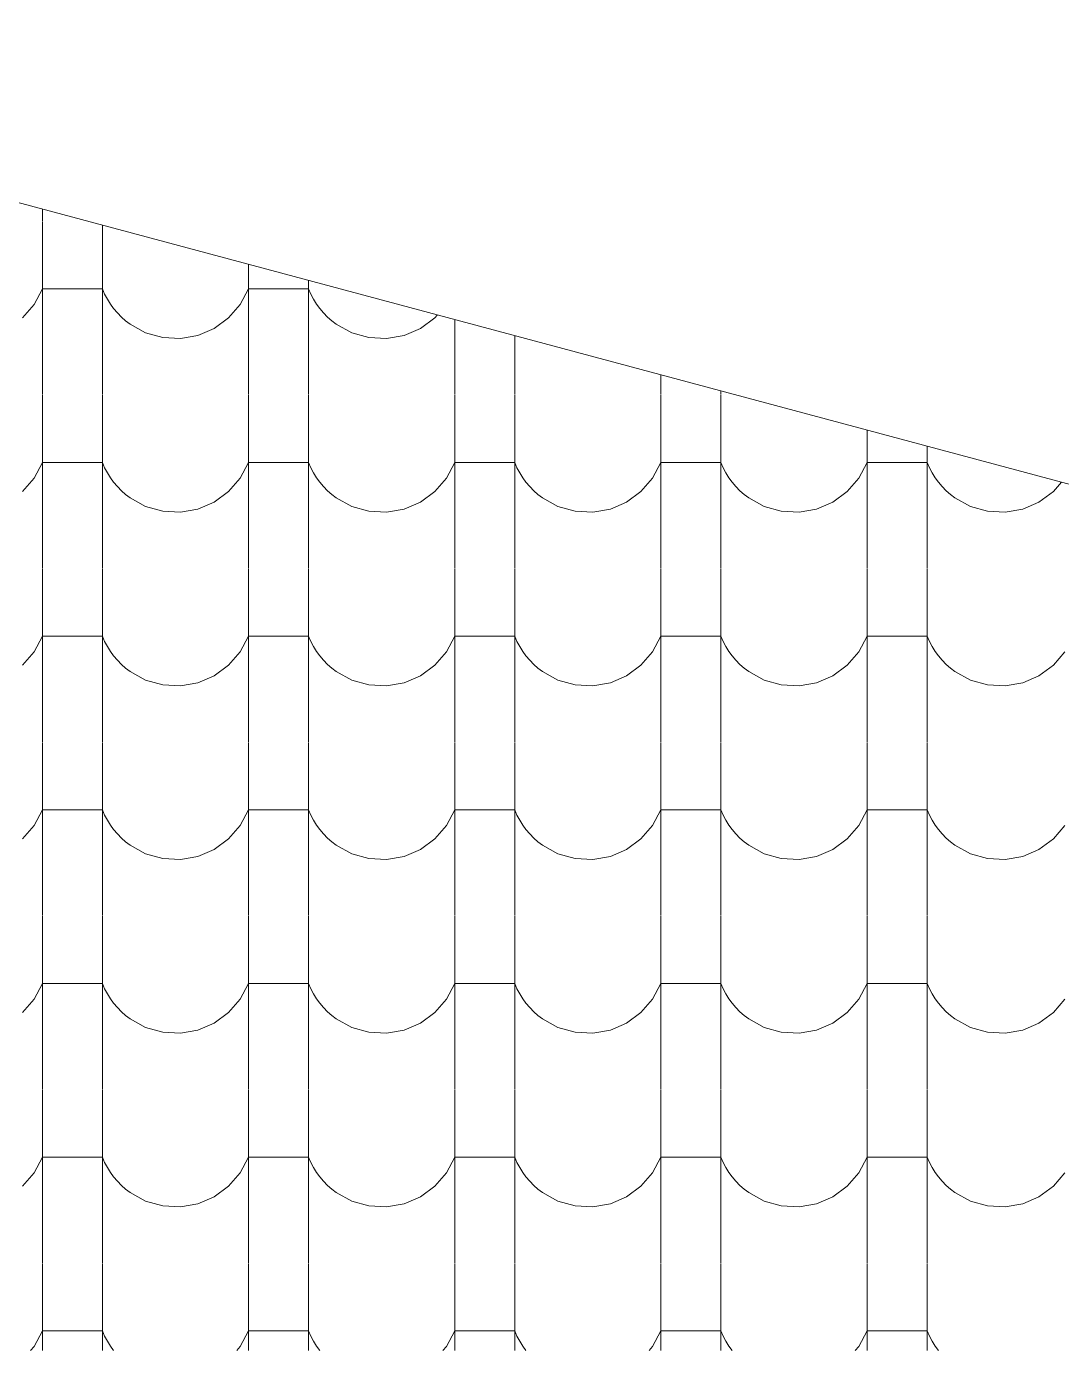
# Model space of a CAD drawing. Header units: millimetres. Extents: x 3554773 to 3850347, y -1853213 to -1653133.
# Drawn here: x 3621348 to 3624697, y -1693582 to -1689296 of the extents above; entities that cross this region are included whole.
import ezdxf

# ---------------------------------------------------------------- set-up
doc = ezdxf.new("R2010")
doc.units = ezdxf.units.MM
doc.header["$MEASUREMENT"] = 0
doc.set_wipeout_variables(frame=1)
doc.linetypes.add('Wipeout_Contour', pattern=[1000, 0, -1000])
doc.layers.add('Shell - Roof', color=7, linetype='Continuous')
doc.layers.add('Shell - Roof_Pen_No__72', color=7, linetype='Continuous', lineweight=20, true_color=0xbf8080)
doc.layers.add('Shell - Roof_Pen_No__92', color=7, linetype='Continuous', lineweight=13, true_color=0xbf8080)

# ---------------------------------------------------------------- blocks, each defined once
blk = doc.blocks.new('*X21', base_point=(2062354.7, -947561.6))
at = {"layer": 'Shell - Roof_Pen_No__72', "linetype": 'Continuous'}
for p, q in [((3683290.7, -1724701.4), (3683290.7, -1724710.6)), ((3683290.7, -1724711.1), (3683290.7, -1724849.6)), ((3683338.7, -1724714.3), (3683338.7, -1724849.6)), ((3683455.7, -1724745.6), (3683455.7, -1724849.6)), ((3683284, -1724777.7), (3683290.7, -1724765.2)), ((3683314.7, -1724765.2), (3683290.7, -1724765.2)), ((3683338.7, -1724765.2), (3683314.7, -1724765.2)), ((3683338.7, -1724765.2), (3683340.5, -1724769.4)), ((3683449, -1724777.7), (3683455.7, -1724765.2)), ((3683479.7, -1724765.2), (3683455.7, -1724765.2)), ((3683503.7, -1724765.2), (3683479.7, -1724765.2)), ((3683503.7, -1724758.5), (3683503.7, -1724849.6)), ((3683503.7, -1724765.2), (3683505.5, -1724769.4)), ((3683340.5, -1724769.4), (3683342.7, -1724773.4)), ((3683342.7, -1724773.4), (3683345.1, -1724777.3)), ((3683505.5, -1724769.4), (3683507.7, -1724773.4)), ((3683507.7, -1724773.4), (3683510.1, -1724777.3)), ((3683274.7, -1724788.4), (3683284, -1724777.7)), ((3683345.1, -1724777.3), (3683347.7, -1724780.9)), ((3683347.7, -1724780.9), (3683350.7, -1724784.4)), ((3683350.7, -1724784.4), (3683353.9, -1724787.7)), ((3683439.7, -1724788.4), (3683449, -1724777.7)), ((3683510.1, -1724777.3), (3683512.7, -1724780.9)), ((3683512.7, -1724780.9), (3683515.7, -1724784.4)), ((3683515.7, -1724784.4), (3683518.9, -1724787.7)), ((3683604.7, -1724788.4), (3683606.7, -1724786.1)), ((3683353.9, -1724787.7), (3683357.3, -1724790.7)), ((3683357.3, -1724790.7), (3683360.9, -1724793.4)), ((3683360.9, -1724793.4), (3683373.3, -1724800.3)), ((3683415.2, -1724802.4), (3683428.2, -1724796.8)), ((3683428.2, -1724796.8), (3683439.7, -1724788.4)), ((3683518.9, -1724787.7), (3683522.3, -1724790.7)), ((3683522.3, -1724790.7), (3683525.9, -1724793.4)), ((3683525.9, -1724793.4), (3683538.3, -1724800.3)), ((3683580.2, -1724802.4), (3683593.2, -1724796.8)), ((3683593.2, -1724796.8), (3683604.7, -1724788.4)), ((3683620.7, -1724789.8), (3683620.7, -1724849.6)), ((3683373.3, -1724800.3), (3683387, -1724804.1)), ((3683387, -1724804.1), (3683401.2, -1724804.9)), ((3683401.2, -1724804.9), (3683415.2, -1724802.4)), ((3683538.3, -1724800.3), (3683552, -1724804.1)), ((3683552, -1724804.1), (3683566.2, -1724804.9)), ((3683566.2, -1724804.9), (3683580.2, -1724802.4)), ((3683668.7, -1724802.7), (3683668.7, -1724849.6)), ((3683785.7, -1724834), (3683785.7, -1724849.6)), ((3683290.7, -1724850.1), (3683290.7, -1724988.6)), ((3683338.7, -1724850.1), (3683338.7, -1724988.6)), ((3683455.7, -1724850.1), (3683455.7, -1724988.6)), ((3683503.7, -1724850.1), (3683503.7, -1724988.6)), ((3683620.7, -1724850.1), (3683620.7, -1724988.6)), ((3683668.7, -1724850.1), (3683668.7, -1724988.6)), ((3683785.7, -1724850.1), (3683785.7, -1724988.6)), ((3683833.7, -1724846.9), (3683833.7, -1724849.6)), ((3683833.7, -1724850.1), (3683833.7, -1724988.6)), ((3683950.7, -1724878.2), (3683950.7, -1724988.6)), ((3683998.7, -1724891.1), (3683998.7, -1724988.6)), ((3683284, -1724916.7), (3683290.7, -1724904.2)), ((3683314.7, -1724904.2), (3683290.7, -1724904.2)), ((3683338.7, -1724904.2), (3683314.7, -1724904.2)), ((3683338.7, -1724904.2), (3683340.5, -1724908.4)), ((3683340.5, -1724908.4), (3683342.7, -1724912.4)), ((3683342.7, -1724912.4), (3683345.1, -1724916.3)), ((3683449, -1724916.7), (3683455.7, -1724904.2)), ((3683479.7, -1724904.2), (3683455.7, -1724904.2)), ((3683503.7, -1724904.2), (3683479.7, -1724904.2)), ((3683503.7, -1724904.2), (3683505.5, -1724908.4)), ((3683505.5, -1724908.4), (3683507.7, -1724912.4)), ((3683507.7, -1724912.4), (3683510.1, -1724916.3)), ((3683614, -1724916.7), (3683620.7, -1724904.2)), ((3683644.7, -1724904.2), (3683620.7, -1724904.2)), ((3683668.7, -1724904.2), (3683644.7, -1724904.2)), ((3683668.7, -1724904.2), (3683670.5, -1724908.4)), ((3683670.5, -1724908.4), (3683672.7, -1724912.4)), ((3683672.7, -1724912.4), (3683675.1, -1724916.3)), ((3683779, -1724916.7), (3683785.7, -1724904.2)), ((3683809.7, -1724904.2), (3683785.7, -1724904.2)), ((3683833.7, -1724904.2), (3683809.7, -1724904.2)), ((3683833.7, -1724904.2), (3683835.5, -1724908.4)), ((3683835.5, -1724908.4), (3683837.7, -1724912.4)), ((3683837.7, -1724912.4), (3683840.1, -1724916.3)), ((3683944, -1724916.7), (3683950.7, -1724904.2)), ((3683974.7, -1724904.2), (3683950.7, -1724904.2)), ((3683998.7, -1724904.2), (3683974.7, -1724904.2)), ((3683998.7, -1724904.2), (3684000.5, -1724908.4)), ((3684000.5, -1724908.4), (3684002.7, -1724912.4)), ((3684002.7, -1724912.4), (3684005.1, -1724916.3)), ((3683274.7, -1724927.4), (3683284, -1724916.7)), ((3683345.1, -1724916.3), (3683347.7, -1724919.9)), ((3683347.7, -1724919.9), (3683350.7, -1724923.4)), ((3683350.7, -1724923.4), (3683353.9, -1724926.7)), ((3683439.7, -1724927.4), (3683449, -1724916.7)), ((3683510.1, -1724916.3), (3683512.7, -1724919.9)), ((3683512.7, -1724919.9), (3683515.7, -1724923.4)), ((3683515.7, -1724923.4), (3683518.9, -1724926.7)), ((3683604.7, -1724927.4), (3683614, -1724916.7)), ((3683675.1, -1724916.3), (3683677.7, -1724919.9)), ((3683677.7, -1724919.9), (3683680.7, -1724923.4)), ((3683680.7, -1724923.4), (3683683.9, -1724926.7)), ((3683769.7, -1724927.4), (3683779, -1724916.7)), ((3683840.1, -1724916.3), (3683842.7, -1724919.9)), ((3683842.7, -1724919.9), (3683845.7, -1724923.4)), ((3683845.7, -1724923.4), (3683848.9, -1724926.7)), ((3683934.7, -1724927.4), (3683944, -1724916.7)), ((3684005.1, -1724916.3), (3684007.7, -1724919.9)), ((3684007.7, -1724919.9), (3684010.7, -1724923.4)), ((3684010.7, -1724923.4), (3684013.9, -1724926.7)), ((3684099.7, -1724927.4), (3684106.2, -1724919.9)), ((3683353.9, -1724926.7), (3683357.3, -1724929.7)), ((3683357.3, -1724929.7), (3683360.9, -1724932.4)), ((3683360.9, -1724932.4), (3683373.3, -1724939.3)), ((3683428.2, -1724935.8), (3683439.7, -1724927.4)), ((3683518.9, -1724926.7), (3683522.3, -1724929.7)), ((3683522.3, -1724929.7), (3683525.9, -1724932.4)), ((3683525.9, -1724932.4), (3683538.3, -1724939.3)), ((3683593.2, -1724935.8), (3683604.7, -1724927.4)), ((3683683.9, -1724926.7), (3683687.3, -1724929.7)), ((3683687.3, -1724929.7), (3683690.9, -1724932.4)), ((3683690.9, -1724932.4), (3683703.3, -1724939.3)), ((3683758.2, -1724935.8), (3683769.7, -1724927.4)), ((3683848.9, -1724926.7), (3683852.3, -1724929.7)), ((3683852.3, -1724929.7), (3683855.9, -1724932.4)), ((3683855.9, -1724932.4), (3683868.3, -1724939.3)), ((3683923.2, -1724935.8), (3683934.7, -1724927.4)), ((3684013.9, -1724926.7), (3684017.3, -1724929.7)), ((3684017.3, -1724929.7), (3684020.9, -1724932.4)), ((3684020.9, -1724932.4), (3684033.3, -1724939.3)), ((3684088.2, -1724935.8), (3684099.7, -1724927.4)), ((3683373.3, -1724939.3), (3683387, -1724943.1)), ((3683387, -1724943.1), (3683401.2, -1724943.9)), ((3683401.2, -1724943.9), (3683415.2, -1724941.4)), ((3683415.2, -1724941.4), (3683428.2, -1724935.8)), ((3683538.3, -1724939.3), (3683552, -1724943.1)), ((3683552, -1724943.1), (3683566.2, -1724943.9)), ((3683566.2, -1724943.9), (3683580.2, -1724941.4)), ((3683580.2, -1724941.4), (3683593.2, -1724935.8)), ((3683703.3, -1724939.3), (3683717, -1724943.1)), ((3683717, -1724943.1), (3683731.2, -1724943.9)), ((3683731.2, -1724943.9), (3683745.2, -1724941.4)), ((3683745.2, -1724941.4), (3683758.2, -1724935.8)), ((3683868.3, -1724939.3), (3683882, -1724943.1)), ((3683882, -1724943.1), (3683896.2, -1724943.9)), ((3683896.2, -1724943.9), (3683910.2, -1724941.4)), ((3683910.2, -1724941.4), (3683923.2, -1724935.8)), ((3684033.3, -1724939.3), (3684047, -1724943.1)), ((3684047, -1724943.1), (3684061.2, -1724943.9)), ((3684061.2, -1724943.9), (3684075.2, -1724941.4)), ((3684075.2, -1724941.4), (3684088.2, -1724935.8)), ((3683290.7, -1724989.1), (3683290.7, -1725127.6)), ((3683338.7, -1724989.1), (3683338.7, -1725127.6)), ((3683455.7, -1724989.1), (3683455.7, -1725127.6)), ((3683503.7, -1724989.1), (3683503.7, -1725127.6)), ((3683620.7, -1724989.1), (3683620.7, -1725127.6)), ((3683668.7, -1724989.1), (3683668.7, -1725127.6)), ((3683785.7, -1724989.1), (3683785.7, -1725127.6)), ((3683833.7, -1724989.1), (3683833.7, -1725127.6)), ((3683950.7, -1724989.1), (3683950.7, -1725127.6)), ((3683998.7, -1724989.1), (3683998.7, -1725127.6)), ((3683284, -1725055.7), (3683290.7, -1725043.2)), ((3683314.7, -1725043.2), (3683290.7, -1725043.2)), ((3683338.7, -1725043.2), (3683314.7, -1725043.2)), ((3683338.7, -1725043.2), (3683340.5, -1725047.4)), ((3683340.5, -1725047.4), (3683342.7, -1725051.4)), ((3683342.7, -1725051.4), (3683345.1, -1725055.3)), ((3683449, -1725055.7), (3683455.7, -1725043.2)), ((3683479.7, -1725043.2), (3683455.7, -1725043.2)), ((3683503.7, -1725043.2), (3683479.7, -1725043.2)), ((3683503.7, -1725043.2), (3683505.5, -1725047.4)), ((3683505.5, -1725047.4), (3683507.7, -1725051.4)), ((3683507.7, -1725051.4), (3683510.1, -1725055.3)), ((3683614, -1725055.7), (3683620.7, -1725043.2)), ((3683644.7, -1725043.2), (3683620.7, -1725043.2)), ((3683668.7, -1725043.2), (3683644.7, -1725043.2)), ((3683668.7, -1725043.2), (3683670.5, -1725047.4)), ((3683670.5, -1725047.4), (3683672.7, -1725051.4)), ((3683672.7, -1725051.4), (3683675.1, -1725055.3)), ((3683779, -1725055.7), (3683785.7, -1725043.2)), ((3683809.7, -1725043.2), (3683785.7, -1725043.2)), ((3683833.7, -1725043.2), (3683809.7, -1725043.2)), ((3683833.7, -1725043.2), (3683835.5, -1725047.4)), ((3683835.5, -1725047.4), (3683837.7, -1725051.4)), ((3683837.7, -1725051.4), (3683840.1, -1725055.3)), ((3683944, -1725055.7), (3683950.7, -1725043.2)), ((3683974.7, -1725043.2), (3683950.7, -1725043.2)), ((3683998.7, -1725043.2), (3683974.7, -1725043.2)), ((3683998.7, -1725043.2), (3684000.5, -1725047.4)), ((3684000.5, -1725047.4), (3684002.7, -1725051.4)), ((3684002.7, -1725051.4), (3684005.1, -1725055.3)), ((3683274.7, -1725066.4), (3683284, -1725055.7)), ((3683345.1, -1725055.3), (3683347.7, -1725058.9)), ((3683347.7, -1725058.9), (3683350.7, -1725062.4)), ((3683439.7, -1725066.4), (3683449, -1725055.7)), ((3683510.1, -1725055.3), (3683512.7, -1725058.9)), ((3683512.7, -1725058.9), (3683515.7, -1725062.4)), ((3683604.7, -1725066.4), (3683614, -1725055.7)), ((3683675.1, -1725055.3), (3683677.7, -1725058.9)), ((3683677.7, -1725058.9), (3683680.7, -1725062.4)), ((3683769.7, -1725066.4), (3683779, -1725055.7)), ((3683840.1, -1725055.3), (3683842.7, -1725058.9)), ((3683842.7, -1725058.9), (3683845.7, -1725062.4)), ((3683934.7, -1725066.4), (3683944, -1725055.7)), ((3684005.1, -1725055.3), (3684007.7, -1725058.9)), ((3684007.7, -1725058.9), (3684010.7, -1725062.4)), ((3684099.7, -1725066.4), (3684109, -1725055.7)), ((3683350.7, -1725062.4), (3683353.9, -1725065.7)), ((3683353.9, -1725065.7), (3683357.3, -1725068.7)), ((3683357.3, -1725068.7), (3683360.9, -1725071.4)), ((3683360.9, -1725071.4), (3683373.3, -1725078.3)), ((3683428.2, -1725074.8), (3683439.7, -1725066.4)), ((3683515.7, -1725062.4), (3683518.9, -1725065.7)), ((3683518.9, -1725065.7), (3683522.3, -1725068.7)), ((3683522.3, -1725068.7), (3683525.9, -1725071.4)), ((3683525.9, -1725071.4), (3683538.3, -1725078.3)), ((3683593.2, -1725074.8), (3683604.7, -1725066.4)), ((3683680.7, -1725062.4), (3683683.9, -1725065.7)), ((3683683.9, -1725065.7), (3683687.3, -1725068.7)), ((3683687.3, -1725068.7), (3683690.9, -1725071.4)), ((3683690.9, -1725071.4), (3683703.3, -1725078.3)), ((3683758.2, -1725074.8), (3683769.7, -1725066.4)), ((3683845.7, -1725062.4), (3683848.9, -1725065.7)), ((3683848.9, -1725065.7), (3683852.3, -1725068.7)), ((3683852.3, -1725068.7), (3683855.9, -1725071.4)), ((3683855.9, -1725071.4), (3683868.3, -1725078.3)), ((3683923.2, -1725074.8), (3683934.7, -1725066.4)), ((3684010.7, -1725062.4), (3684013.9, -1725065.7)), ((3684013.9, -1725065.7), (3684017.3, -1725068.7)), ((3684017.3, -1725068.7), (3684020.9, -1725071.4)), ((3684020.9, -1725071.4), (3684033.3, -1725078.3)), ((3684088.2, -1725074.8), (3684099.7, -1725066.4)), ((3683373.3, -1725078.3), (3683387, -1725082.1)), ((3683387, -1725082.1), (3683401.2, -1725082.9)), ((3683401.2, -1725082.9), (3683415.2, -1725080.4)), ((3683415.2, -1725080.4), (3683428.2, -1725074.8)), ((3683538.3, -1725078.3), (3683552, -1725082.1)), ((3683552, -1725082.1), (3683566.2, -1725082.9)), ((3683566.2, -1725082.9), (3683580.2, -1725080.4)), ((3683580.2, -1725080.4), (3683593.2, -1725074.8)), ((3683703.3, -1725078.3), (3683717, -1725082.1)), ((3683717, -1725082.1), (3683731.2, -1725082.9)), ((3683731.2, -1725082.9), (3683745.2, -1725080.4)), ((3683745.2, -1725080.4), (3683758.2, -1725074.8)), ((3683868.3, -1725078.3), (3683882, -1725082.1)), ((3683882, -1725082.1), (3683896.2, -1725082.9)), ((3683896.2, -1725082.9), (3683910.2, -1725080.4)), ((3683910.2, -1725080.4), (3683923.2, -1725074.8)), ((3684033.3, -1725078.3), (3684047, -1725082.1)), ((3684047, -1725082.1), (3684061.2, -1725082.9)), ((3684061.2, -1725082.9), (3684075.2, -1725080.4)), ((3684075.2, -1725080.4), (3684088.2, -1725074.8)), ((3683290.7, -1725128.1), (3683290.7, -1725266.6)), ((3683338.7, -1725128.1), (3683338.7, -1725266.6)), ((3683455.7, -1725128.1), (3683455.7, -1725266.6)), ((3683503.7, -1725128.1), (3683503.7, -1725266.6)), ((3683620.7, -1725128.1), (3683620.7, -1725266.6)), ((3683668.7, -1725128.1), (3683668.7, -1725266.6)), ((3683785.7, -1725128.1), (3683785.7, -1725266.6)), ((3683833.7, -1725128.1), (3683833.7, -1725266.6)), ((3683950.7, -1725128.1), (3683950.7, -1725266.6)), ((3683998.7, -1725128.1), (3683998.7, -1725266.6)), ((3683284, -1725194.7), (3683290.7, -1725182.2)), ((3683314.7, -1725182.2), (3683290.7, -1725182.2)), ((3683338.7, -1725182.2), (3683314.7, -1725182.2)), ((3683338.7, -1725182.2), (3683340.5, -1725186.4)), ((3683340.5, -1725186.4), (3683342.7, -1725190.4)), ((3683449, -1725194.7), (3683455.7, -1725182.2)), ((3683479.7, -1725182.2), (3683455.7, -1725182.2)), ((3683503.7, -1725182.2), (3683479.7, -1725182.2)), ((3683503.7, -1725182.2), (3683505.5, -1725186.4)), ((3683505.5, -1725186.4), (3683507.7, -1725190.4)), ((3683614, -1725194.7), (3683620.7, -1725182.2)), ((3683644.7, -1725182.2), (3683620.7, -1725182.2)), ((3683668.7, -1725182.2), (3683644.7, -1725182.2)), ((3683668.7, -1725182.2), (3683670.5, -1725186.4)), ((3683670.5, -1725186.4), (3683672.7, -1725190.4)), ((3683779, -1725194.7), (3683785.7, -1725182.2)), ((3683809.7, -1725182.2), (3683785.7, -1725182.2)), ((3683833.7, -1725182.2), (3683809.7, -1725182.2)), ((3683833.7, -1725182.2), (3683835.5, -1725186.4)), ((3683835.5, -1725186.4), (3683837.7, -1725190.4)), ((3683944, -1725194.7), (3683950.7, -1725182.2)), ((3683974.7, -1725182.2), (3683950.7, -1725182.2)), ((3683998.7, -1725182.2), (3683974.7, -1725182.2)), ((3683998.7, -1725182.2), (3684000.5, -1725186.4)), ((3684000.5, -1725186.4), (3684002.7, -1725190.4)), ((3683274.7, -1725205.4), (3683284, -1725194.7)), ((3683342.7, -1725190.4), (3683345.1, -1725194.3)), ((3683345.1, -1725194.3), (3683347.7, -1725197.9)), ((3683347.7, -1725197.9), (3683350.7, -1725201.4)), ((3683439.7, -1725205.4), (3683449, -1725194.7)), ((3683507.7, -1725190.4), (3683510.1, -1725194.3)), ((3683510.1, -1725194.3), (3683512.7, -1725197.9)), ((3683512.7, -1725197.9), (3683515.7, -1725201.4)), ((3683604.7, -1725205.4), (3683614, -1725194.7)), ((3683672.7, -1725190.4), (3683675.1, -1725194.3)), ((3683675.1, -1725194.3), (3683677.7, -1725197.9)), ((3683677.7, -1725197.9), (3683680.7, -1725201.4)), ((3683769.7, -1725205.4), (3683779, -1725194.7)), ((3683837.7, -1725190.4), (3683840.1, -1725194.3)), ((3683840.1, -1725194.3), (3683842.7, -1725197.9)), ((3683842.7, -1725197.9), (3683845.7, -1725201.4)), ((3683934.7, -1725205.4), (3683944, -1725194.7)), ((3684002.7, -1725190.4), (3684005.1, -1725194.3)), ((3684005.1, -1725194.3), (3684007.7, -1725197.9)), ((3684007.7, -1725197.9), (3684010.7, -1725201.4)), ((3684099.7, -1725205.4), (3684109, -1725194.7)), ((3683350.7, -1725201.4), (3683353.9, -1725204.7)), ((3683353.9, -1725204.7), (3683357.3, -1725207.7)), ((3683357.3, -1725207.7), (3683360.9, -1725210.4)), ((3683360.9, -1725210.4), (3683373.3, -1725217.3)), ((3683428.2, -1725213.8), (3683439.7, -1725205.4)), ((3683515.7, -1725201.4), (3683518.9, -1725204.7)), ((3683518.9, -1725204.7), (3683522.3, -1725207.7)), ((3683522.3, -1725207.7), (3683525.9, -1725210.4)), ((3683525.9, -1725210.4), (3683538.3, -1725217.3)), ((3683593.2, -1725213.8), (3683604.7, -1725205.4)), ((3683680.7, -1725201.4), (3683683.9, -1725204.7)), ((3683683.9, -1725204.7), (3683687.3, -1725207.7)), ((3683687.3, -1725207.7), (3683690.9, -1725210.4)), ((3683690.9, -1725210.4), (3683703.3, -1725217.3)), ((3683758.2, -1725213.8), (3683769.7, -1725205.4)), ((3683845.7, -1725201.4), (3683848.9, -1725204.7)), ((3683848.9, -1725204.7), (3683852.3, -1725207.7)), ((3683852.3, -1725207.7), (3683855.9, -1725210.4)), ((3683855.9, -1725210.4), (3683868.3, -1725217.3)), ((3683923.2, -1725213.8), (3683934.7, -1725205.4)), ((3684010.7, -1725201.4), (3684013.9, -1725204.7)), ((3684013.9, -1725204.7), (3684017.3, -1725207.7)), ((3684017.3, -1725207.7), (3684020.9, -1725210.4)), ((3684020.9, -1725210.4), (3684033.3, -1725217.3)), ((3684088.2, -1725213.8), (3684099.7, -1725205.4)), ((3683373.3, -1725217.3), (3683387, -1725221.1)), ((3683387, -1725221.1), (3683401.2, -1725221.9)), ((3683401.2, -1725221.9), (3683415.2, -1725219.4)), ((3683415.2, -1725219.4), (3683428.2, -1725213.8)), ((3683538.3, -1725217.3), (3683552, -1725221.1)), ((3683552, -1725221.1), (3683566.2, -1725221.9)), ((3683566.2, -1725221.9), (3683580.2, -1725219.4)), ((3683580.2, -1725219.4), (3683593.2, -1725213.8)), ((3683703.3, -1725217.3), (3683717, -1725221.1)), ((3683717, -1725221.1), (3683731.2, -1725221.9)), ((3683731.2, -1725221.9), (3683745.2, -1725219.4)), ((3683745.2, -1725219.4), (3683758.2, -1725213.8)), ((3683868.3, -1725217.3), (3683882, -1725221.1)), ((3683882, -1725221.1), (3683896.2, -1725221.9)), ((3683896.2, -1725221.9), (3683910.2, -1725219.4)), ((3683910.2, -1725219.4), (3683923.2, -1725213.8)), ((3684033.3, -1725217.3), (3684047, -1725221.1)), ((3684047, -1725221.1), (3684061.2, -1725221.9)), ((3684061.2, -1725221.9), (3684075.2, -1725219.4)), ((3684075.2, -1725219.4), (3684088.2, -1725213.8)), ((3683290.7, -1725267.1), (3683290.7, -1725405.6)), ((3683338.7, -1725267.1), (3683338.7, -1725405.6)), ((3683455.7, -1725267.1), (3683455.7, -1725405.6)), ((3683503.7, -1725267.1), (3683503.7, -1725405.6)), ((3683620.7, -1725267.1), (3683620.7, -1725405.6)), ((3683668.7, -1725267.1), (3683668.7, -1725405.6)), ((3683785.7, -1725267.1), (3683785.7, -1725405.6)), ((3683833.7, -1725267.1), (3683833.7, -1725405.6)), ((3683950.7, -1725267.1), (3683950.7, -1725405.6)), ((3683998.7, -1725267.1), (3683998.7, -1725405.6)), ((3683284, -1725333.7), (3683290.7, -1725321.2)), ((3683314.7, -1725321.2), (3683290.7, -1725321.2)), ((3683338.7, -1725321.2), (3683314.7, -1725321.2)), ((3683338.7, -1725321.2), (3683340.5, -1725325.4)), ((3683340.5, -1725325.4), (3683342.7, -1725329.4)), ((3683449, -1725333.7), (3683455.7, -1725321.2)), ((3683479.7, -1725321.2), (3683455.7, -1725321.2)), ((3683503.7, -1725321.2), (3683479.7, -1725321.2)), ((3683503.7, -1725321.2), (3683505.5, -1725325.4)), ((3683505.5, -1725325.4), (3683507.7, -1725329.4)), ((3683614, -1725333.7), (3683620.7, -1725321.2)), ((3683644.7, -1725321.2), (3683620.7, -1725321.2)), ((3683668.7, -1725321.2), (3683644.7, -1725321.2)), ((3683668.7, -1725321.2), (3683670.5, -1725325.4)), ((3683670.5, -1725325.4), (3683672.7, -1725329.4)), ((3683779, -1725333.7), (3683785.7, -1725321.2)), ((3683809.7, -1725321.2), (3683785.7, -1725321.2)), ((3683833.7, -1725321.2), (3683809.7, -1725321.2)), ((3683833.7, -1725321.2), (3683835.5, -1725325.4)), ((3683835.5, -1725325.4), (3683837.7, -1725329.4)), ((3683944, -1725333.7), (3683950.7, -1725321.2)), ((3683974.7, -1725321.2), (3683950.7, -1725321.2)), ((3683998.7, -1725321.2), (3683974.7, -1725321.2)), ((3683998.7, -1725321.2), (3684000.5, -1725325.4)), ((3684000.5, -1725325.4), (3684002.7, -1725329.4)), ((3683274.7, -1725344.4), (3683284, -1725333.7)), ((3683342.7, -1725329.4), (3683345.1, -1725333.3)), ((3683345.1, -1725333.3), (3683347.7, -1725336.9)), ((3683347.7, -1725336.9), (3683350.7, -1725340.4)), ((3683439.7, -1725344.4), (3683449, -1725333.7)), ((3683507.7, -1725329.4), (3683510.1, -1725333.3)), ((3683510.1, -1725333.3), (3683512.7, -1725336.9)), ((3683512.7, -1725336.9), (3683515.7, -1725340.4)), ((3683604.7, -1725344.4), (3683614, -1725333.7)), ((3683672.7, -1725329.4), (3683675.1, -1725333.3)), ((3683675.1, -1725333.3), (3683677.7, -1725336.9)), ((3683677.7, -1725336.9), (3683680.7, -1725340.4)), ((3683769.7, -1725344.4), (3683779, -1725333.7)), ((3683837.7, -1725329.4), (3683840.1, -1725333.3)), ((3683840.1, -1725333.3), (3683842.7, -1725336.9)), ((3683842.7, -1725336.9), (3683845.7, -1725340.4)), ((3683934.7, -1725344.4), (3683944, -1725333.7)), ((3684002.7, -1725329.4), (3684005.1, -1725333.3)), ((3684005.1, -1725333.3), (3684007.7, -1725336.9)), ((3684007.7, -1725336.9), (3684010.7, -1725340.4)), ((3684099.7, -1725344.4), (3684109, -1725333.7)), ((3683350.7, -1725340.4), (3683353.9, -1725343.7)), ((3683353.9, -1725343.7), (3683357.3, -1725346.7)), ((3683357.3, -1725346.7), (3683360.9, -1725349.4)), ((3683428.2, -1725352.8), (3683439.7, -1725344.4)), ((3683515.7, -1725340.4), (3683518.9, -1725343.7)), ((3683518.9, -1725343.7), (3683522.3, -1725346.7)), ((3683522.3, -1725346.7), (3683525.9, -1725349.4)), ((3683593.2, -1725352.8), (3683604.7, -1725344.4)), ((3683680.7, -1725340.4), (3683683.9, -1725343.7)), ((3683683.9, -1725343.7), (3683687.3, -1725346.7)), ((3683687.3, -1725346.7), (3683690.9, -1725349.4)), ((3683758.2, -1725352.8), (3683769.7, -1725344.4)), ((3683845.7, -1725340.4), (3683848.9, -1725343.7)), ((3683848.9, -1725343.7), (3683852.3, -1725346.7)), ((3683852.3, -1725346.7), (3683855.9, -1725349.4)), ((3683923.2, -1725352.8), (3683934.7, -1725344.4)), ((3684010.7, -1725340.4), (3684013.9, -1725343.7)), ((3684013.9, -1725343.7), (3684017.3, -1725346.7)), ((3684017.3, -1725346.7), (3684020.9, -1725349.4)), ((3684088.2, -1725352.8), (3684099.7, -1725344.4)), ((3683360.9, -1725349.4), (3683373.3, -1725356.3)), ((3683373.3, -1725356.3), (3683387, -1725360.1)), ((3683401.2, -1725360.9), (3683415.2, -1725358.4)), ((3683415.2, -1725358.4), (3683428.2, -1725352.8)), ((3683525.9, -1725349.4), (3683538.3, -1725356.3)), ((3683538.3, -1725356.3), (3683552, -1725360.1)), ((3683566.2, -1725360.9), (3683580.2, -1725358.4)), ((3683580.2, -1725358.4), (3683593.2, -1725352.8)), ((3683690.9, -1725349.4), (3683703.3, -1725356.3)), ((3683703.3, -1725356.3), (3683717, -1725360.1)), ((3683731.2, -1725360.9), (3683745.2, -1725358.4)), ((3683745.2, -1725358.4), (3683758.2, -1725352.8)), ((3683855.9, -1725349.4), (3683868.3, -1725356.3)), ((3683868.3, -1725356.3), (3683882, -1725360.1)), ((3683896.2, -1725360.9), (3683910.2, -1725358.4)), ((3683910.2, -1725358.4), (3683923.2, -1725352.8)), ((3684020.9, -1725349.4), (3684033.3, -1725356.3)), ((3684033.3, -1725356.3), (3684047, -1725360.1)), ((3684061.2, -1725360.9), (3684075.2, -1725358.4)), ((3684075.2, -1725358.4), (3684088.2, -1725352.8)), ((3683387, -1725360.1), (3683401.2, -1725360.9)), ((3683552, -1725360.1), (3683566.2, -1725360.9)), ((3683717, -1725360.1), (3683731.2, -1725360.9)), ((3683882, -1725360.1), (3683896.2, -1725360.9)), ((3684047, -1725360.1), (3684061.2, -1725360.9)), ((3683290.7, -1725406.1), (3683290.7, -1725544.6)), ((3683338.7, -1725406.1), (3683338.7, -1725544.6)), ((3683455.7, -1725406.1), (3683455.7, -1725544.6)), ((3683503.7, -1725406.1), (3683503.7, -1725544.6)), ((3683620.7, -1725406.1), (3683620.7, -1725544.6)), ((3683668.7, -1725406.1), (3683668.7, -1725544.6)), ((3683785.7, -1725406.1), (3683785.7, -1725544.6)), ((3683833.7, -1725406.1), (3683833.7, -1725544.6)), ((3683950.7, -1725406.1), (3683950.7, -1725544.6)), ((3683998.7, -1725406.1), (3683998.7, -1725544.6)), ((3683284, -1725472.7), (3683290.7, -1725460.2)), ((3683314.7, -1725460.2), (3683290.7, -1725460.2)), ((3683338.7, -1725460.2), (3683314.7, -1725460.2)), ((3683338.7, -1725460.2), (3683340.5, -1725464.4)), ((3683340.5, -1725464.4), (3683342.7, -1725468.4)), ((3683449, -1725472.7), (3683455.7, -1725460.2)), ((3683479.7, -1725460.2), (3683455.7, -1725460.2)), ((3683503.7, -1725460.2), (3683479.7, -1725460.2)), ((3683503.7, -1725460.2), (3683505.5, -1725464.4)), ((3683505.5, -1725464.4), (3683507.7, -1725468.4)), ((3683614, -1725472.7), (3683620.7, -1725460.2)), ((3683644.7, -1725460.2), (3683620.7, -1725460.2)), ((3683668.7, -1725460.2), (3683644.7, -1725460.2)), ((3683668.7, -1725460.2), (3683670.5, -1725464.4)), ((3683670.5, -1725464.4), (3683672.7, -1725468.4)), ((3683779, -1725472.7), (3683785.7, -1725460.2)), ((3683809.7, -1725460.2), (3683785.7, -1725460.2)), ((3683833.7, -1725460.2), (3683809.7, -1725460.2)), ((3683833.7, -1725460.2), (3683835.5, -1725464.4)), ((3683835.5, -1725464.4), (3683837.7, -1725468.4)), ((3683944, -1725472.7), (3683950.7, -1725460.2)), ((3683974.7, -1725460.2), (3683950.7, -1725460.2)), ((3683998.7, -1725460.2), (3683974.7, -1725460.2)), ((3683998.7, -1725460.2), (3684000.5, -1725464.4)), ((3684000.5, -1725464.4), (3684002.7, -1725468.4)), ((3683274.7, -1725483.4), (3683284, -1725472.7)), ((3683342.7, -1725468.4), (3683345.1, -1725472.3)), ((3683345.1, -1725472.3), (3683347.7, -1725475.9)), ((3683439.7, -1725483.4), (3683449, -1725472.7)), ((3683507.7, -1725468.4), (3683510.1, -1725472.3)), ((3683510.1, -1725472.3), (3683512.7, -1725475.9)), ((3683604.7, -1725483.4), (3683614, -1725472.7)), ((3683672.7, -1725468.4), (3683675.1, -1725472.3)), ((3683675.1, -1725472.3), (3683677.7, -1725475.9)), ((3683769.7, -1725483.4), (3683779, -1725472.7)), ((3683837.7, -1725468.4), (3683840.1, -1725472.3)), ((3683840.1, -1725472.3), (3683842.7, -1725475.9)), ((3683934.7, -1725483.4), (3683944, -1725472.7)), ((3684002.7, -1725468.4), (3684005.1, -1725472.3)), ((3684005.1, -1725472.3), (3684007.7, -1725475.9)), ((3684099.7, -1725483.4), (3684109, -1725472.7)), ((3683347.7, -1725475.9), (3683350.7, -1725479.4)), ((3683350.7, -1725479.4), (3683353.9, -1725482.7)), ((3683353.9, -1725482.7), (3683357.3, -1725485.7)), ((3683357.3, -1725485.7), (3683360.9, -1725488.4)), ((3683428.2, -1725491.8), (3683439.7, -1725483.4)), ((3683512.7, -1725475.9), (3683515.7, -1725479.4)), ((3683515.7, -1725479.4), (3683518.9, -1725482.7)), ((3683518.9, -1725482.7), (3683522.3, -1725485.7)), ((3683522.3, -1725485.7), (3683525.9, -1725488.4)), ((3683593.2, -1725491.8), (3683604.7, -1725483.4)), ((3683677.7, -1725475.9), (3683680.7, -1725479.4)), ((3683680.7, -1725479.4), (3683683.9, -1725482.7)), ((3683683.9, -1725482.7), (3683687.3, -1725485.7)), ((3683687.3, -1725485.7), (3683690.9, -1725488.4)), ((3683758.2, -1725491.8), (3683769.7, -1725483.4)), ((3683842.7, -1725475.9), (3683845.7, -1725479.4)), ((3683845.7, -1725479.4), (3683848.9, -1725482.7)), ((3683848.9, -1725482.7), (3683852.3, -1725485.7)), ((3683852.3, -1725485.7), (3683855.9, -1725488.4)), ((3683923.2, -1725491.8), (3683934.7, -1725483.4)), ((3684007.7, -1725475.9), (3684010.7, -1725479.4)), ((3684010.7, -1725479.4), (3684013.9, -1725482.7)), ((3684013.9, -1725482.7), (3684017.3, -1725485.7)), ((3684017.3, -1725485.7), (3684020.9, -1725488.4)), ((3684088.2, -1725491.8), (3684099.7, -1725483.4)), ((3683360.9, -1725488.4), (3683373.3, -1725495.3)), ((3683373.3, -1725495.3), (3683387, -1725499.1)), ((3683415.2, -1725497.4), (3683428.2, -1725491.8)), ((3683525.9, -1725488.4), (3683538.3, -1725495.3)), ((3683538.3, -1725495.3), (3683552, -1725499.1)), ((3683580.2, -1725497.4), (3683593.2, -1725491.8)), ((3683690.9, -1725488.4), (3683703.3, -1725495.3)), ((3683703.3, -1725495.3), (3683717, -1725499.1)), ((3683745.2, -1725497.4), (3683758.2, -1725491.8)), ((3683855.9, -1725488.4), (3683868.3, -1725495.3)), ((3683868.3, -1725495.3), (3683882, -1725499.1)), ((3683910.2, -1725497.4), (3683923.2, -1725491.8)), ((3684020.9, -1725488.4), (3684033.3, -1725495.3)), ((3684033.3, -1725495.3), (3684047, -1725499.1)), ((3684075.2, -1725497.4), (3684088.2, -1725491.8)), ((3683387, -1725499.1), (3683401.2, -1725499.9)), ((3683401.2, -1725499.9), (3683415.2, -1725497.4)), ((3683552, -1725499.1), (3683566.2, -1725499.9)), ((3683566.2, -1725499.9), (3683580.2, -1725497.4)), ((3683717, -1725499.1), (3683731.2, -1725499.9)), ((3683731.2, -1725499.9), (3683745.2, -1725497.4)), ((3683882, -1725499.1), (3683896.2, -1725499.9)), ((3683896.2, -1725499.9), (3683910.2, -1725497.4)), ((3684047, -1725499.1), (3684061.2, -1725499.9)), ((3684061.2, -1725499.9), (3684075.2, -1725497.4)), ((3683290.7, -1725545.1), (3683290.7, -1725614.9)), ((3683338.7, -1725545.1), (3683338.7, -1725614.9)), ((3683455.7, -1725545.1), (3683455.7, -1725614.9)), ((3683503.7, -1725545.1), (3683503.7, -1725614.9)), ((3683620.7, -1725545.1), (3683620.7, -1725614.9)), ((3683668.7, -1725545.1), (3683668.7, -1725614.9)), ((3683785.7, -1725545.1), (3683785.7, -1725614.9)), ((3683833.7, -1725545.1), (3683833.7, -1725614.9)), ((3683950.7, -1725545.1), (3683950.7, -1725614.9)), ((3683998.7, -1725545.1), (3683998.7, -1725614.9)), ((3683284, -1725611.7), (3683290.7, -1725599.2)), ((3683314.7, -1725599.2), (3683290.7, -1725599.2)), ((3683338.7, -1725599.2), (3683314.7, -1725599.2)), ((3683338.7, -1725599.2), (3683340.5, -1725603.4)), ((3683449, -1725611.7), (3683455.7, -1725599.2)), ((3683479.7, -1725599.2), (3683455.7, -1725599.2)), ((3683503.7, -1725599.2), (3683479.7, -1725599.2)), ((3683503.7, -1725599.2), (3683505.5, -1725603.4)), ((3683614, -1725611.7), (3683620.7, -1725599.2)), ((3683644.7, -1725599.2), (3683620.7, -1725599.2)), ((3683668.7, -1725599.2), (3683644.7, -1725599.2)), ((3683668.7, -1725599.2), (3683670.5, -1725603.4)), ((3683779, -1725611.7), (3683785.7, -1725599.2)), ((3683809.7, -1725599.2), (3683785.7, -1725599.2)), ((3683833.7, -1725599.2), (3683809.7, -1725599.2)), ((3683833.7, -1725599.2), (3683835.5, -1725603.4)), ((3683944, -1725611.7), (3683950.7, -1725599.2)), ((3683974.7, -1725599.2), (3683950.7, -1725599.2)), ((3683998.7, -1725599.2), (3683974.7, -1725599.2)), ((3683998.7, -1725599.2), (3684000.5, -1725603.4)), ((3683281.2, -1725614.9), (3683284, -1725611.7)), ((3683340.5, -1725603.4), (3683342.7, -1725607.4)), ((3683342.7, -1725607.4), (3683345.1, -1725611.3)), ((3683345.1, -1725611.3), (3683347.7, -1725614.9)), ((3683446.2, -1725614.9), (3683449, -1725611.7)), ((3683505.5, -1725603.4), (3683507.7, -1725607.4)), ((3683507.7, -1725607.4), (3683510.1, -1725611.3)), ((3683510.1, -1725611.3), (3683512.7, -1725614.9)), ((3683611.2, -1725614.9), (3683614, -1725611.7)), ((3683670.5, -1725603.4), (3683672.7, -1725607.4)), ((3683672.7, -1725607.4), (3683675.1, -1725611.3)), ((3683675.1, -1725611.3), (3683677.7, -1725614.9)), ((3683776.2, -1725614.9), (3683779, -1725611.7)), ((3683835.5, -1725603.4), (3683837.7, -1725607.4)), ((3683837.7, -1725607.4), (3683840.1, -1725611.3)), ((3683840.1, -1725611.3), (3683842.7, -1725614.9)), ((3683941.2, -1725614.9), (3683944, -1725611.7)), ((3684000.5, -1725603.4), (3684002.7, -1725607.4)), ((3684002.7, -1725607.4), (3684005.1, -1725611.3)), ((3684005.1, -1725611.3), (3684007.7, -1725614.9))]:
    blk.add_line(p, q, dxfattribs=at)
blk = doc.blocks.new('Fill_11', base_point=(2062354.7, -947561.6))
at = {"color": 254, "linetype": 'Wipeout_Contour', "lineweight": 0, "ltscale": 20331142.60891676}
blk.add_wipeout([(3680688.3, -1724555.2), (3679150, -1724967.4), (3681566.6, -1725614.9), (3686699.9, -1725614.9), (3682745.1, -1724555.2)], dxfattribs=at).dxf.layer = 'Shell - Roof'
at = {"layer": 'Shell - Roof_Pen_No__72', "linetype": 'Continuous'}
blk.add_blockref('*X21', (2062354.7, -947561.6), dxfattribs=at)

msp = doc.modelspace()

# ---------------------------------------------------------------- block references
at = {"layer": 'Shell - Roof_Pen_No__72', "linetype": 'Continuous', "xscale": 4.044305905627746, "yscale": 4.044305905627746, "zscale": 4.044305905627746}
msp.add_blockref('Fill_11', (-2934162, 1453103.7), dxfattribs=at)

# ---------------------------------------------------------------- next in the draw order: linework, layer by layer
at = {"layer": 'Shell - Roof_Pen_No__92', "linetype": 'Continuous'}
msp.add_line((3619192.4, -1689295.9), (3635187, -1693581.6), dxfattribs=at)

doc.saveas('drawing.dxf')
